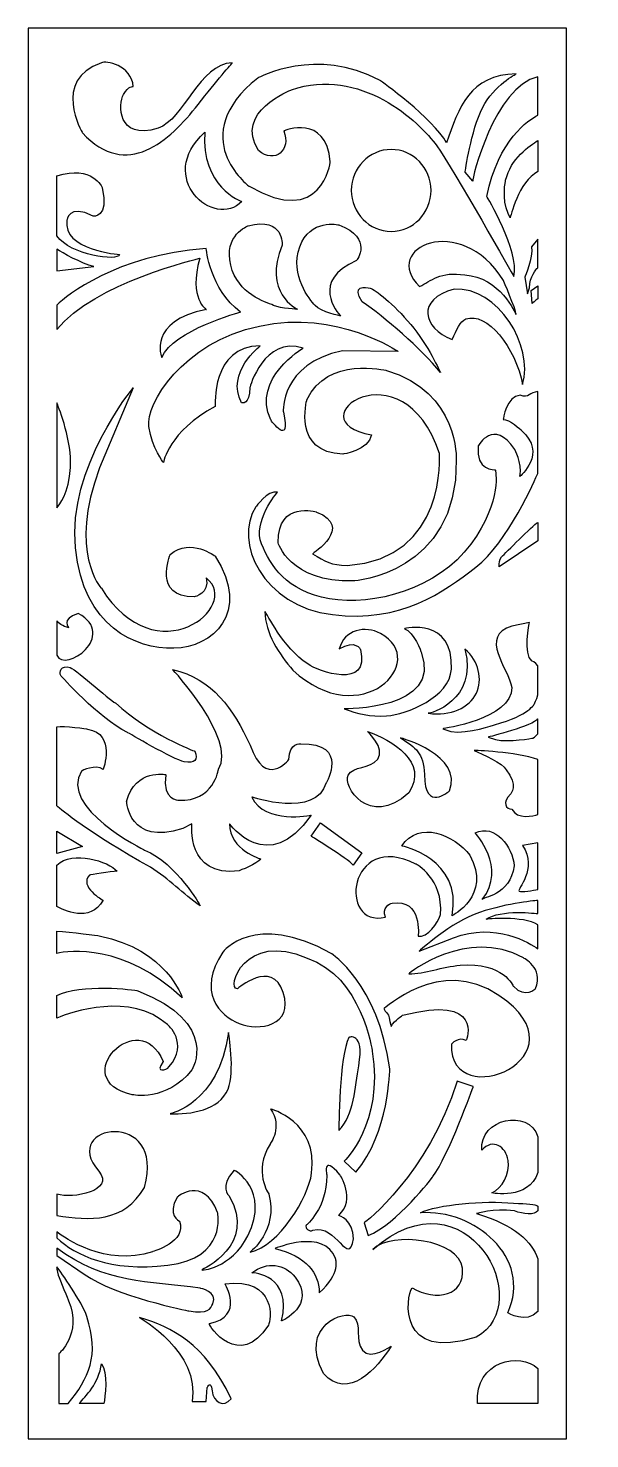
# Model space of a CAD drawing. Header units: centimetres. Extents: x 8.8 to 16, y -9 to 9.
import ezdxf

# ---------------------------------------------------------------- set-up
doc = ezdxf.new("R2010")
doc.units = ezdxf.units.CM
doc.header["$MEASUREMENT"] = 0
doc.layers.add('layer 1', color=7, linetype='Continuous')

msp = doc.modelspace()

# ---------------------------------------------------------------- linework, layer by layer
at = {"layer": 'layer 1', "color": 250}
for points, knots in [([(8.81591, -9.00021), (8.81591, -9.00021), (8.81591, 9.00077), (8.81591, 9.00077), (8.81591, 9.00077), (8.81591, 9.00077), (15.68132, 9.00077), (15.68132, 9.00077), (15.68132, 9.00077), (15.68132, 9.00077), (15.68132, -9.00021), (15.68132, -9.00021), (15.68132, -9.00021), (15.68132, -9.00021), (8.81591, -9.00021), (8.81591, -9.00021)], [0, 0, 0, 0, 0.2, 0.2, 0.2, 0.2, 0.4, 0.4, 0.4, 0.4, 0.6, 0.6, 0.6, 0.6, 1, 1, 1, 1]), ([(12.07682, 7.6896), (12.07682, 7.6896), (12.61622, 7.91736), (12.66794, 7.29483), (12.66794, 7.29483), (12.66794, 7.29483), (12.57188, 6.44454), (11.63347, 6.98356), (11.63347, 6.98356), (11.63347, 6.98356), (10.8059, 7.61368), (11.74431, 8.36528), (11.74431, 8.36528), (11.74431, 8.36528), (12.49799, 8.77524), (13.3034, 8.33491), (13.3034, 8.33491), (13.3034, 8.33491), (13.98319, 7.84903), (14.15314, 7.53777), (14.15314, 7.53777), (14.30398, 7.98693), (14.45063, 8.40773), (15.03983, 8.41842), (15.03983, 8.41842), (15.03983, 8.41842), (14.75904, 8.27418), (14.61126, 7.98568), (14.61126, 7.98568), (14.46348, 7.69719), (14.38959, 7.16576), (14.38959, 7.16576), (14.38959, 7.16576), (14.38959, 7.16576), (14.48565, 7.05), (14.48565, 7.05), (14.48565, 7.05), (14.46914, 7.06356), (14.7645, 8.25716), (15.317, 8.37955), (15.317, 8.37955), (15.317, 8.37955), (15.317, 7.88993), (15.317, 7.88993), (15.317, 7.88993), (15.1981, 7.83024), (14.81612, 7.58315), (14.66476, 6.85448), (14.66476, 6.85448), (14.66476, 6.85448), (15.08202, 6.16235), (15.01164, 5.83178), (15.01164, 5.83178), (15.01164, 5.83178), (14.24181, 7.19613), (14.02753, 7.4998), (14.02753, 7.4998), (13.81324, 7.80348), (13.04302, 8.52226), (12.17288, 8.21344), (12.17288, 8.21344), (12.17288, 8.21344), (11.43438, 7.93446), (11.75302, 7.43938), (11.75302, 7.43938), (11.96485, 7.26337), (12.17107, 7.44702), (12.07682, 7.6896)], [0, 0, 0, 0, 0.05555556, 0.05555556, 0.05555556, 0.05555556, 0.11111111, 0.11111111, 0.11111111, 0.11111111, 0.16666667, 0.16666667, 0.16666667, 0.16666667, 0.22222222, 0.22222222, 0.22222222, 0.22222222, 0.27777778, 0.27777778, 0.27777778, 0.27777778, 0.33333333, 0.33333333, 0.33333333, 0.33333333, 0.38888889, 0.38888889, 0.38888889, 0.38888889, 0.44444444, 0.44444444, 0.44444444, 0.44444444, 0.5, 0.5, 0.5, 0.5, 0.55555556, 0.55555556, 0.55555556, 0.55555556, 0.61111111, 0.61111111, 0.61111111, 0.61111111, 0.66666667, 0.66666667, 0.66666667, 0.66666667, 0.72222222, 0.72222222, 0.72222222, 0.72222222, 0.77777778, 0.77777778, 0.77777778, 0.77777778, 0.83333333, 0.83333333, 0.83333333, 0.83333333, 0.88888889, 0.88888889, 0.88888889, 0.88888889, 1, 1, 1, 1]), ([(11.41848, 8.55856), (11.41848, 8.55856), (11.21599, 8.32375), (10.98407, 8.02862), (10.98407, 8.02862), (10.6136, 7.55721), (10.07598, 7.05981), (9.50691, 7.66466), (9.50691, 7.66466), (9.50691, 7.66466), (9.10842, 8.34644), (9.75036, 8.55725), (9.75036, 8.55725), (9.79987, 8.59361), (10.13099, 8.5317), (10.15665, 8.25482), (10.15665, 8.25482), (10.15665, 8.25482), (10.09526, 8.27334), (10.03162, 8.15473), (10.03162, 8.15473), (9.96798, 8.03611), (9.94143, 7.56784), (10.47184, 7.72394), (10.47184, 7.72394), (10.80281, 7.83599), (10.99898, 8.55196), (11.41848, 8.55856)], [0, 0, 0, 0, 0.125, 0.125, 0.125, 0.125, 0.25, 0.25, 0.25, 0.25, 0.375, 0.375, 0.375, 0.375, 0.5, 0.5, 0.5, 0.5, 0.625, 0.625, 0.625, 0.625, 0.75, 0.75, 0.75, 0.75, 1, 1, 1, 1]), ([(11.54105, 6.78824), (11.54105, 6.78824), (11.00847, 6.98111), (11.07008, 7.67591), (11.07008, 7.67591), (10.42872, 7.09028), (11.19207, 6.42848), (11.54105, 6.78824)], [0, 0, 0, 0, 0.33333333, 0.33333333, 0.33333333, 0.33333333, 1, 1, 1, 1]), ([(14.93671, 6.63509), (14.93671, 6.63509), (14.9629, 6.58135), (14.9629, 6.58135), (14.9629, 6.58135), (14.9629, 6.58135), (15.07064, 7.04708), (15.317, 7.1707), (15.317, 7.1707), (15.317, 7.1707), (15.317, 7.56741), (15.317, 7.56741), (15.317, 7.56741), (15.21506, 7.50708), (14.96726, 7.3352), (14.90527, 7.05966), (14.90527, 7.05966), (14.90527, 7.05966), (14.85285, 6.8232), (14.93671, 6.63509)], [0, 0, 0, 0, 0.16666667, 0.16666667, 0.16666667, 0.16666667, 0.33333333, 0.33333333, 0.33333333, 0.33333333, 0.5, 0.5, 0.5, 0.5, 0.66666667, 0.66666667, 0.66666667, 0.66666667, 1, 1, 1, 1]), ([(12.93733, 6.93089), (12.93733, 7.2187), (13.16581, 7.45346), (13.44594, 7.45346), (13.44594, 7.45346), (13.72606, 7.45346), (13.95454, 7.2187), (13.95454, 6.93089), (13.95454, 6.93089), (13.95454, 6.64307), (13.72606, 6.40832), (13.44594, 6.40832), (13.44594, 6.40832), (13.16581, 6.40832), (12.93733, 6.64307), (12.93733, 6.93089)], [0, 0, 0, 0, 0.2, 0.2, 0.2, 0.2, 0.4, 0.4, 0.4, 0.4, 0.6, 0.6, 0.6, 0.6, 1, 1, 1, 1]), ([(9.97991, 6.11275), (9.97991, 6.11275), (9.24345, 6.17108), (9.31002, 6.55152), (9.31002, 6.55152), (9.31002, 6.55152), (9.32666, 6.76525), (9.64285, 6.60281), (9.64285, 6.60281), (9.64285, 6.60281), (9.85087, 6.57289), (9.75934, 6.96615), (9.75934, 6.96615), (9.75934, 6.96615), (9.6373, 7.26273), (9.18023, 7.11663), (9.18023, 7.11663), (9.18023, 7.11663), (9.18023, 6.35079), (9.18023, 6.35079), (9.18023, 6.35079), (9.35486, 6.1005), (9.96252, 6.02272), (9.97991, 6.11275)], [0, 0, 0, 0, 0.14285714, 0.14285714, 0.14285714, 0.14285714, 0.28571429, 0.28571429, 0.28571429, 0.28571429, 0.42857143, 0.42857143, 0.42857143, 0.42857143, 0.57142857, 0.57142857, 0.57142857, 0.57142857, 0.71428571, 0.71428571, 0.71428571, 0.71428571, 1, 1, 1, 1]), ([(13.80815, 5.70379), (13.30204, 6.19477), (14.32876, 6.66764), (14.87664, 5.78227), (14.87664, 5.78227), (14.87664, 5.78227), (15.03753, 5.41525), (15.03753, 5.34936), (15.03753, 5.34936), (15.03753, 5.34936), (14.82908, 5.83125), (14.38411, 5.85184), (14.38411, 5.85184), (14.07658, 5.90144), (13.9511, 5.77732), (13.80815, 5.70379)], [0, 0, 0, 0, 0.2, 0.2, 0.2, 0.2, 0.4, 0.4, 0.4, 0.4, 0.6, 0.6, 0.6, 0.6, 1, 1, 1, 1]), ([(12.25058, 5.41405), (12.25058, 5.41405), (11.79794, 5.63252), (12.05532, 6.23328), (12.05532, 6.23328), (12.05532, 6.23328), (12.08193, 6.59738), (11.62041, 6.47905), (11.62041, 6.47905), (11.62041, 6.47905), (11.30536, 6.35618), (11.39854, 5.97841), (11.39854, 5.97841), (11.49171, 5.60064), (11.84232, 5.50961), (11.94438, 5.4641), (11.94438, 5.4641), (12.04643, 5.41859), (12.25058, 5.41405), (12.25058, 5.41405)], [0, 0, 0, 0, 0.16666667, 0.16666667, 0.16666667, 0.16666667, 0.33333333, 0.33333333, 0.33333333, 0.33333333, 0.5, 0.5, 0.5, 0.5, 0.66666667, 0.66666667, 0.66666667, 0.66666667, 1, 1, 1, 1]), ([(12.80095, 5.32736), (12.75901, 5.36885), (12.41228, 5.78322), (13.00415, 6.03597), (13.00415, 6.03597), (13.00415, 6.03597), (13.22574, 6.32141), (12.77952, 6.49073), (12.77952, 6.49073), (12.77952, 6.49073), (12.40893, 6.57641), (12.27883, 6.21034), (12.27883, 6.21034), (12.14873, 5.84428), (12.41105, 5.53571), (12.47524, 5.4611), (12.47524, 5.4611), (12.54757, 5.37905), (12.80095, 5.32736), (12.80095, 5.32736)], [0, 0, 0, 0, 0.16666667, 0.16666667, 0.16666667, 0.16666667, 0.33333333, 0.33333333, 0.33333333, 0.33333333, 0.5, 0.5, 0.5, 0.5, 0.66666667, 0.66666667, 0.66666667, 0.66666667, 1, 1, 1, 1]), ([(15.18286, 5.61251), (15.18286, 5.61251), (15.14928, 5.82441), (15.14928, 5.82441), (15.14928, 5.82441), (15.14928, 5.82441), (15.26131, 6.07592), (15.23385, 6.2089), (15.23385, 6.2089), (15.23385, 6.2089), (15.317, 6.30986), (15.317, 6.30986), (15.317, 6.30986), (15.317, 6.30986), (15.317, 5.94468), (15.317, 5.94468), (15.317, 5.94468), (15.29267, 5.92162), (15.21363, 5.83561), (15.21032, 5.68907), (15.21032, 5.68907), (15.21032, 5.68907), (15.18286, 5.61251), (15.18286, 5.61251)], [0, 0, 0, 0, 0.14285714, 0.14285714, 0.14285714, 0.14285714, 0.28571429, 0.28571429, 0.28571429, 0.28571429, 0.42857143, 0.42857143, 0.42857143, 0.42857143, 0.57142857, 0.57142857, 0.57142857, 0.57142857, 0.71428571, 0.71428571, 0.71428571, 0.71428571, 1, 1, 1, 1]), ([(9.18023, 5.46756), (9.31115, 5.58914), (9.92461, 6.09936), (11.08589, 6.1896), (11.08589, 6.1896), (11.08589, 6.1896), (11.13131, 5.67184), (11.52568, 5.37885), (11.52568, 5.37885), (11.52568, 5.37885), (10.66412, 5.1482), (10.51851, 4.79911), (10.51851, 4.79911), (10.51851, 4.79911), (10.33042, 5.26665), (11.08883, 5.41002), (11.08883, 5.41002), (11.08883, 5.41002), (10.85828, 5.54717), (11.00389, 6.06457), (11.00389, 6.06457), (11.00389, 6.06457), (9.65305, 5.75229), (9.18023, 5.15499), (9.18023, 5.15499), (9.18023, 5.15499), (9.18023, 5.46756), (9.18023, 5.46756)], [0, 0, 0, 0, 0.125, 0.125, 0.125, 0.125, 0.25, 0.25, 0.25, 0.25, 0.375, 0.375, 0.375, 0.375, 0.5, 0.5, 0.5, 0.5, 0.625, 0.625, 0.625, 0.625, 0.75, 0.75, 0.75, 0.75, 1, 1, 1, 1]), ([(9.18023, 6.18189), (9.25208, 6.13798), (9.49022, 5.99735), (9.65451, 5.95839), (9.65451, 5.95839), (9.65451, 5.95839), (9.18023, 5.90289), (9.18023, 5.90289), (9.18023, 5.90289), (9.18023, 5.90289), (9.18023, 6.18189), (9.18023, 6.18189)], [0, 0, 0, 0, 0.25, 0.25, 0.25, 0.25, 0.5, 0.5, 0.5, 0.5, 1, 1, 1, 1]), ([(13.07716, 5.50976), (13.35718, 5.31538), (13.83069, 4.91406), (14.07489, 4.60522), (14.07489, 4.60522), (14.07489, 4.60522), (13.91478, 4.96179), (13.69556, 5.22065), (13.69556, 5.22065), (13.47634, 5.47951), (13.23748, 5.67113), (13.17859, 5.68457), (13.17859, 5.68457), (13.11969, 5.69802), (12.93319, 5.72156), (13.07716, 5.50976)], [0, 0, 0, 0, 0.2, 0.2, 0.2, 0.2, 0.4, 0.4, 0.4, 0.4, 0.6, 0.6, 0.6, 0.6, 1, 1, 1, 1]), ([(14.22286, 5.02856), (13.84426, 5.17743), (13.7641, 5.5389), (14.24945, 5.67206), (14.24945, 5.67206), (14.80805, 5.69796), (15.26786, 4.9508), (15.12235, 4.45259), (15.12235, 4.45259), (15.03447, 4.9256), (14.66399, 5.38908), (14.39965, 5.28996), (14.39965, 5.28996), (14.31876, 5.25964), (14.282, 5.15231), (14.22286, 5.02856)], [0, 0, 0, 0, 0.2, 0.2, 0.2, 0.2, 0.4, 0.4, 0.4, 0.4, 0.6, 0.6, 0.6, 0.6, 1, 1, 1, 1]), ([(15.24562, 5.48759), (15.24562, 5.48759), (15.28107, 5.52829), (15.317, 5.54878), (15.317, 5.54878), (15.317, 5.54878), (15.317, 5.7113), (15.317, 5.7113), (15.317, 5.7113), (15.317, 5.7113), (15.22993, 5.6528), (15.22993, 5.6528), (15.22993, 5.6528), (15.22993, 5.6528), (15.24562, 5.48759), (15.24562, 5.48759)], [0, 0, 0, 0, 0.2, 0.2, 0.2, 0.2, 0.4, 0.4, 0.4, 0.4, 0.6, 0.6, 0.6, 0.6, 1, 1, 1, 1]), ([(13.53519, 4.87588), (13.53519, 4.87588), (12.76144, 5.41251), (11.76689, 5.20043), (11.76689, 5.20043), (10.77233, 4.98835), (10.31462, 4.19722), (10.35524, 3.91763), (10.35524, 3.91763), (10.39584, 3.63805), (10.54085, 3.45958), (10.54085, 3.45958), (10.54085, 3.45958), (10.54085, 3.45958), (10.60461, 3.8522), (11.20205, 4.17342), (11.20205, 4.17342), (11.20205, 4.17342), (11.14406, 4.94077), (11.77627, 4.94672), (11.77627, 4.94672), (11.77627, 4.94672), (11.32963, 4.60765), (11.53846, 4.221), (11.53846, 4.221), (11.53846, 4.221), (11.64287, 4.18529), (11.64287, 4.41729), (11.64287, 4.41729), (11.64287, 4.41729), (11.82266, 5.07759), (12.32148, 4.91698), (12.32148, 4.91698), (12.32148, 4.91698), (11.6647, 4.53605), (11.90997, 4.00119), (11.90997, 4.00119), (11.90997, 4.00119), (12.17526, 3.63605), (12.07014, 4.10405), (12.07014, 4.10405), (12.07014, 4.10405), (12.02509, 4.71605), (12.82597, 4.88576), (12.82597, 4.88576), (12.82597, 4.88576), (13.53519, 4.87588), (13.53519, 4.87588)], [0, 0, 0, 0, 0.07692308, 0.07692308, 0.07692308, 0.07692308, 0.15384615, 0.15384615, 0.15384615, 0.15384615, 0.23076923, 0.23076923, 0.23076923, 0.23076923, 0.30769231, 0.30769231, 0.30769231, 0.30769231, 0.38461538, 0.38461538, 0.38461538, 0.38461538, 0.46153846, 0.46153846, 0.46153846, 0.46153846, 0.53846154, 0.53846154, 0.53846154, 0.53846154, 0.61538462, 0.61538462, 0.61538462, 0.61538462, 0.69230769, 0.69230769, 0.69230769, 0.69230769, 0.76923077, 0.76923077, 0.76923077, 0.76923077, 0.84615385, 0.84615385, 0.84615385, 0.84615385, 1, 1, 1, 1]), ([(12.44345, 2.29458), (12.44345, 2.29458), (12.97401, 2.6361), (12.49459, 2.82657), (12.49459, 2.82657), (12.49459, 2.82657), (12.00238, 2.97762), (12.00238, 2.43907), (12.00238, 2.43907), (12.00238, 2.43907), (12.14301, 1.92679), (12.96762, 1.94649), (12.96762, 1.94649), (12.96762, 1.94649), (14.2993, 2.0379), (14.27479, 3.48982), (14.27479, 3.48982), (14.27479, 3.48982), (14.31769, 4.35721), (13.38615, 4.63376), (13.38615, 4.63376), (13.38615, 4.63376), (12.6272, 4.82229), (12.36978, 4.25662), (12.36978, 4.25662), (12.36978, 4.25662), (12.18494, 3.5841), (12.82844, 3.56525), (12.82844, 3.56525), (12.82844, 3.56525), (13.15325, 3.60924), (13.19616, 3.81037), (13.19616, 3.81037), (12.17849, 3.98914), (13.60187, 4.99225), (14.06029, 3.57152), (14.06029, 3.57152), (14.06029, 3.57152), (14.1706, 2.23278), (12.88361, 2.14477), (12.88361, 2.14477), (12.68469, 2.14855), (12.60194, 2.19408), (12.44345, 2.29458)], [0, 0, 0, 0, 0.08333333, 0.08333333, 0.08333333, 0.08333333, 0.16666667, 0.16666667, 0.16666667, 0.16666667, 0.25, 0.25, 0.25, 0.25, 0.33333333, 0.33333333, 0.33333333, 0.33333333, 0.41666667, 0.41666667, 0.41666667, 0.41666667, 0.5, 0.5, 0.5, 0.5, 0.58333333, 0.58333333, 0.58333333, 0.58333333, 0.66666667, 0.66666667, 0.66666667, 0.66666667, 0.75, 0.75, 0.75, 0.75, 0.83333333, 0.83333333, 0.83333333, 0.83333333, 1, 1, 1, 1]), ([(10.15469, 4.41052), (10.15469, 4.41052), (9.31255, 3.39077), (9.41782, 2.37101), (9.41782, 2.37101), (9.52308, 1.35125), (10.18476, 1.08086), (10.6735, 1.08859), (10.6735, 1.08859), (11.16224, 1.09632), (11.66602, 1.53666), (11.19984, 2.26285), (11.19984, 2.26285), (11.19984, 2.26285), (10.89155, 2.50234), (10.62839, 2.28603), (10.62839, 2.28603), (10.62839, 2.28603), (10.3953, 1.7298), (10.93667, 1.74525), (10.93667, 1.74525), (10.93667, 1.74525), (11.13216, 1.78388), (11.08705, 1.98474), (11.08705, 1.98474), (11.55089, 1.6224), (10.44615, 0.73446), (9.74866, 1.85341), (9.74866, 1.85341), (9.74866, 1.85341), (9.32007, 2.30921), (9.7261, 3.39077), (9.7261, 3.39077), (9.7261, 3.39077), (10.15469, 4.41052), (10.15469, 4.41052)], [0, 0, 0, 0, 0.1, 0.1, 0.1, 0.1, 0.2, 0.2, 0.2, 0.2, 0.3, 0.3, 0.3, 0.3, 0.4, 0.4, 0.4, 0.4, 0.5, 0.5, 0.5, 0.5, 0.6, 0.6, 0.6, 0.6, 0.7, 0.7, 0.7, 0.7, 0.8, 0.8, 0.8, 0.8, 1, 1, 1, 1]), ([(15.317, 3.32), (15.29299, 3.2642), (14.92999, 2.43099), (14.52708, 2.12271), (14.52708, 2.12271), (14.11013, 1.80367), (13.58146, 1.41114), (12.69518, 1.51716), (12.69518, 1.51716), (11.8089, 1.62318), (11.42718, 2.45272), (11.71911, 2.89242), (11.71911, 2.89242), (11.71911, 2.89242), (11.87009, 3.10459), (11.99461, 3.08095), (11.99461, 3.08095), (11.99461, 3.08095), (11.67183, 2.69321), (11.79172, 2.41892), (11.79172, 2.41892), (11.91161, 2.14464), (12.09866, 1.8189), (12.65858, 1.71905), (12.65858, 1.71905), (13.21336, 1.62011), (14.04729, 1.84671), (14.46038, 2.41585), (14.46038, 2.41585), (14.87347, 2.98499), (14.77345, 3.36552), (14.77345, 3.36552), (14.77345, 3.36552), (14.77345, 3.36552), (14.51256, 3.3502), (14.55729, 3.67187), (14.55729, 3.67187), (14.55729, 3.67187), (14.75343, 4.03), (15.02154, 3.6232), (15.02154, 3.6232), (15.02154, 3.6232), (15.11703, 3.46878), (15.08765, 3.28043), (15.08765, 3.28043), (15.08765, 3.28043), (15.44024, 3.57424), (15.10969, 3.86805), (15.10969, 3.86805), (15.10969, 3.86805), (14.94808, 4.01873), (14.87463, 4.00742), (14.87463, 4.00742), (14.87463, 4.00742), (14.91501, 4.3125), (15.09131, 4.31628), (15.09131, 4.31628), (15.19953, 4.27624), (15.21183, 4.35483), (15.317, 4.36449), (15.317, 4.36449), (15.317, 4.36449), (15.317, 3.32), (15.317, 3.32)], [0, 0, 0, 0, 0.05882353, 0.05882353, 0.05882353, 0.05882353, 0.11764706, 0.11764706, 0.11764706, 0.11764706, 0.17647059, 0.17647059, 0.17647059, 0.17647059, 0.23529412, 0.23529412, 0.23529412, 0.23529412, 0.29411765, 0.29411765, 0.29411765, 0.29411765, 0.35294118, 0.35294118, 0.35294118, 0.35294118, 0.41176471, 0.41176471, 0.41176471, 0.41176471, 0.47058824, 0.47058824, 0.47058824, 0.47058824, 0.52941176, 0.52941176, 0.52941176, 0.52941176, 0.58823529, 0.58823529, 0.58823529, 0.58823529, 0.64705882, 0.64705882, 0.64705882, 0.64705882, 0.70588235, 0.70588235, 0.70588235, 0.70588235, 0.76470588, 0.76470588, 0.76470588, 0.76470588, 0.82352941, 0.82352941, 0.82352941, 0.82352941, 0.88235294, 0.88235294, 0.88235294, 0.88235294, 1, 1, 1, 1]), ([(9.18023, 4.22197), (9.21717, 4.13127), (9.37282, 3.72701), (9.35553, 3.39426), (9.35553, 3.39426), (9.33852, 3.06657), (9.21292, 2.91597), (9.18023, 2.88206), (9.18023, 2.88206), (9.18023, 2.88206), (9.18023, 4.22197), (9.18023, 4.22197)], [0, 0, 0, 0, 0.25, 0.25, 0.25, 0.25, 0.5, 0.5, 0.5, 0.5, 1, 1, 1, 1]), ([(14.82238, 2.12772), (14.82238, 2.12772), (15.317, 2.45886), (15.317, 2.45886), (15.317, 2.45886), (15.317, 2.45886), (15.317, 2.69407), (15.317, 2.69407), (15.317, 2.69407), (15.24521, 2.65233), (14.90529, 2.30611), (14.85469, 2.25375), (14.85469, 2.25375), (14.81978, 2.21759), (14.82778, 2.17209), (14.82238, 2.12772)], [0, 0, 0, 0, 0.2, 0.2, 0.2, 0.2, 0.4, 0.4, 0.4, 0.4, 0.6, 0.6, 0.6, 0.6, 1, 1, 1, 1]), ([(9.18023, 1.4368), (9.19396, 1.42245), (9.25714, 1.36051), (9.33508, 1.34907), (9.33508, 1.34907), (9.33508, 1.34907), (9.22158, 1.45921), (9.45489, 1.53048), (9.45489, 1.53048), (9.7092, 1.39382), (9.66805, 1.19966), (9.54612, 1.07111), (9.54612, 1.07111), (9.42634, 0.94484), (9.22928, 0.88177), (9.18023, 0.99844), (9.18023, 0.99844), (9.18023, 0.99844), (9.18023, 1.4368), (9.18023, 1.4368)], [0, 0, 0, 0, 0.16666667, 0.16666667, 0.16666667, 0.16666667, 0.33333333, 0.33333333, 0.33333333, 0.33333333, 0.5, 0.5, 0.5, 0.5, 0.66666667, 0.66666667, 0.66666667, 0.66666667, 1, 1, 1, 1]), ([(11.83471, 1.55795), (11.86093, 1.53911), (12.0605, 1.09084), (12.38293, 0.88911), (12.38293, 0.88911), (12.50551, 0.79631), (13.18418, 0.54794), (13.05304, 1.07292), (13.05304, 1.07292), (13.05304, 1.07292), (12.99137, 1.21093), (12.78389, 1.07866), (12.78389, 1.07866), (12.84561, 1.3271), (13.11759, 1.38189), (13.30886, 1.27723), (13.30886, 1.27723), (13.95546, 0.92337), (13.05993, -0.00048), (12.1926, 0.80898), (12.1926, 0.80898), (12.01643, 1.0067), (11.83839, 1.28266), (11.83471, 1.55795)], [0, 0, 0, 0, 0.14285714, 0.14285714, 0.14285714, 0.14285714, 0.28571429, 0.28571429, 0.28571429, 0.28571429, 0.42857143, 0.42857143, 0.42857143, 0.42857143, 0.57142857, 0.57142857, 0.57142857, 0.57142857, 0.71428571, 0.71428571, 0.71428571, 0.71428571, 1, 1, 1, 1]), ([(13.38789, 0.22519), (13.1816, 0.21383), (13.00847, 0.25168), (12.84638, 0.31602), (12.84638, 0.31602), (12.84638, 0.31602), (14.10068, 0.29332), (13.82993, 1.03703), (13.82993, 1.03703), (13.82993, 1.03703), (13.736, 1.29818), (13.61443, 1.33792), (13.61443, 1.33792), (13.61443, 1.33792), (14.24621, 1.49194), (14.21325, 0.81985), (14.21325, 0.81985), (14.19609, 0.46828), (13.64429, 0.2408), (13.38789, 0.22519)], [0, 0, 0, 0, 0.16666667, 0.16666667, 0.16666667, 0.16666667, 0.33333333, 0.33333333, 0.33333333, 0.33333333, 0.5, 0.5, 0.5, 0.5, 0.66666667, 0.66666667, 0.66666667, 0.66666667, 1, 1, 1, 1]), ([(14.20822, 0.02368), (14.20822, 0.02368), (14.10328, 0.06166), (14.10328, 0.06166), (14.10328, 0.06166), (14.10328, 0.06166), (14.97981, 0.18195), (14.98598, 0.5871), (14.98598, 0.5871), (14.9413, 0.83454), (14.55997, 1.23947), (14.98598, 1.37209), (14.98598, 1.37209), (14.98598, 1.37209), (15.20819, 1.41642), (15.20819, 1.41642), (15.20819, 1.41642), (15.20819, 1.41642), (15.12793, 1.00492), (15.23905, 0.92896), (15.23905, 0.92896), (15.23905, 0.92896), (15.28136, 0.90905), (15.317, 0.86444), (15.317, 0.86444), (15.317, 0.86444), (15.317, 0.49343), (15.317, 0.49343), (15.317, 0.49343), (15.29556, 0.42643), (15.2761, 0.38453), (15.2761, 0.38453), (15.2761, 0.38453), (15.2761, 0.38453), (15.21437, 0.2326), (14.76377, 0.11231), (14.76377, 0.11231), (14.76377, 0.11231), (14.43661, -0.00798), (14.20822, 0.02368)], [0, 0, 0, 0, 0.09090909, 0.09090909, 0.09090909, 0.09090909, 0.18181818, 0.18181818, 0.18181818, 0.18181818, 0.27272727, 0.27272727, 0.27272727, 0.27272727, 0.36363636, 0.36363636, 0.36363636, 0.36363636, 0.45454545, 0.45454545, 0.45454545, 0.45454545, 0.54545455, 0.54545455, 0.54545455, 0.54545455, 0.63636364, 0.63636364, 0.63636364, 0.63636364, 0.72727273, 0.72727273, 0.72727273, 0.72727273, 0.81818182, 0.81818182, 0.81818182, 0.81818182, 1, 1, 1, 1]), ([(13.9181, 0.25792), (13.93387, 0.24719), (14.55148, 0.41779), (14.38723, 1.07454), (14.38723, 1.07454), (14.56682, 0.93199), (14.61239, 0.67999), (14.53351, 0.51526), (14.53351, 0.51526), (14.44305, 0.32629), (14.20335, 0.22072), (13.9181, 0.25792)], [0, 0, 0, 0, 0.25, 0.25, 0.25, 0.25, 0.5, 0.5, 0.5, 0.5, 1, 1, 1, 1]), ([(9.35002, 0.84374), (9.23441, 0.88045), (9.20655, 0.7792), (9.23021, 0.74008), (9.23021, 0.74008), (9.23021, 0.74008), (9.70944, 0.19587), (10.08147, 0.01447), (10.08147, 0.01447), (10.08147, 0.01447), (10.6742, -0.33538), (10.80661, -0.3613), (10.80661, -0.3613), (10.93903, -0.38721), (10.98948, -0.33538), (10.93903, -0.22524), (10.93903, -0.22524), (10.93903, -0.22524), (10.35261, -0.00497), (9.93013, 0.39023), (9.93013, 0.39023), (9.92012, 0.36972), (9.44404, 0.80375), (9.35002, 0.84374)], [0, 0, 0, 0, 0.14285714, 0.14285714, 0.14285714, 0.14285714, 0.28571429, 0.28571429, 0.28571429, 0.28571429, 0.42857143, 0.42857143, 0.42857143, 0.42857143, 0.57142857, 0.57142857, 0.57142857, 0.57142857, 0.71428571, 0.71428571, 0.71428571, 0.71428571, 1, 1, 1, 1]), ([(10.65736, 0.81876), (10.65736, 0.81876), (11.47488, -0.06711), (11.2435, -0.45469), (11.2435, -0.45469), (11.2435, -0.45469), (11.18179, -0.87391), (10.73448, -0.85018), (10.73448, -0.85018), (10.73448, -0.85018), (10.51855, -0.85811), (10.57253, -0.52589), (10.57253, -0.52589), (10.57253, -0.52589), (10.18691, -0.43891), (10.07122, -0.86601), (10.07122, -0.86601), (10.07122, -0.86601), (10.09438, -1.43551), (10.78848, -1.21403), (10.78848, -1.21403), (10.78848, -1.21403), (10.90415, -1.15074), (10.90415, -1.15074), (10.90415, -1.15074), (10.90415, -1.15074), (10.82703, -1.83888), (11.50572, -1.75188), (11.50572, -1.75188), (11.50572, -1.75188), (11.73707, -1.66487), (11.78335, -1.6016), (11.78335, -1.6016), (11.78335, -1.6016), (11.39003, -1.49084), (11.38231, -1.15074), (11.38231, -1.15074), (11.38231, -1.15074), (11.87592, -1.8389), (12.42349, -1.04002), (12.42349, -1.04002), (12.42349, -1.04002), (11.83733, -1.16659), (11.66767, -0.81064), (11.66767, -0.81064), (11.66767, -0.81064), (12.48521, -1.08744), (12.61631, -0.6287), (12.61631, -0.6287), (12.61631, -0.6287), (12.91709, -0.1225), (12.29238, -0.1304), (12.29238, -0.1304), (12.29238, -0.1304), (12.14713, -0.11201), (12.13942, -0.33349), (12.13942, -0.33349), (12.13942, -0.33349), (11.83991, -0.71106), (11.6471, -0.14946), (11.6471, -0.14946), (11.42894, 0.3211), (11.16662, 0.6956), (10.65736, 0.81876)], [0, 0, 0, 0, 0.05882353, 0.05882353, 0.05882353, 0.05882353, 0.11764706, 0.11764706, 0.11764706, 0.11764706, 0.17647059, 0.17647059, 0.17647059, 0.17647059, 0.23529412, 0.23529412, 0.23529412, 0.23529412, 0.29411765, 0.29411765, 0.29411765, 0.29411765, 0.35294118, 0.35294118, 0.35294118, 0.35294118, 0.41176471, 0.41176471, 0.41176471, 0.41176471, 0.47058824, 0.47058824, 0.47058824, 0.47058824, 0.52941176, 0.52941176, 0.52941176, 0.52941176, 0.58823529, 0.58823529, 0.58823529, 0.58823529, 0.64705882, 0.64705882, 0.64705882, 0.64705882, 0.70588235, 0.70588235, 0.70588235, 0.70588235, 0.76470588, 0.76470588, 0.76470588, 0.76470588, 0.82352941, 0.82352941, 0.82352941, 0.82352941, 0.88235294, 0.88235294, 0.88235294, 0.88235294, 1, 1, 1, 1]), ([(14.77612, -0.07762), (14.77612, -0.07762), (14.68353, -0.04596), (14.68353, -0.04596), (14.68353, -0.04596), (14.68353, -0.04596), (15.26993, 0.09965), (15.31313, 0.18828), (15.31313, 0.18828), (15.31313, 0.18828), (15.31462, 0.18659), (15.317, 0.18344), (15.317, 0.18344), (15.317, 0.18344), (15.317, -0.00214), (15.317, -0.00214), (15.317, -0.00214), (15.30177, -0.02103), (15.28053, -0.04008), (15.2514, -0.05863), (15.2514, -0.05863), (15.2514, -0.05863), (14.94895, -0.1156), (14.77612, -0.07762)], [0, 0, 0, 0, 0.14285714, 0.14285714, 0.14285714, 0.14285714, 0.28571429, 0.28571429, 0.28571429, 0.28571429, 0.42857143, 0.42857143, 0.42857143, 0.42857143, 0.57142857, 0.57142857, 0.57142857, 0.57142857, 0.71428571, 0.71428571, 0.71428571, 0.71428571, 1, 1, 1, 1]), ([(11.00822, -2.198), (11.00822, -2.198), (10.71795, -1.66291), (10.29961, -1.48748), (10.29961, -1.48748), (10.29961, -1.48748), (9.19827, -0.94363), (9.49709, -0.47872), (9.49709, -0.47872), (9.49709, -0.47872), (9.67637, -0.38223), (9.77029, -0.46118), (9.77029, -0.46118), (9.77029, -0.46118), (9.94103, -0.00504), (9.57393, 0.05636), (9.57393, 0.05636), (9.57393, 0.05636), (9.26866, 0.10588), (9.18023, 0.08483), (9.18023, 0.08483), (9.18023, 0.08483), (9.18023, -0.92409), (9.18023, -0.92409), (9.18023, -0.92409), (9.23511, -0.97166), (9.59444, -1.2729), (10.37645, -1.70677), (10.37645, -1.70677), (10.61257, -1.85425), (10.7887, -2.04763), (11.00822, -2.198)], [0, 0, 0, 0, 0.11111111, 0.11111111, 0.11111111, 0.11111111, 0.22222222, 0.22222222, 0.22222222, 0.22222222, 0.33333333, 0.33333333, 0.33333333, 0.33333333, 0.44444444, 0.44444444, 0.44444444, 0.44444444, 0.55555556, 0.55555556, 0.55555556, 0.55555556, 0.66666667, 0.66666667, 0.66666667, 0.66666667, 0.77777778, 0.77777778, 0.77777778, 0.77777778, 1, 1, 1, 1]), ([(13.14171, 0.02642), (13.14171, 0.02642), (13.37915, -0.19005), (13.27363, -0.32536), (13.27363, -0.32536), (13.1681, -0.46068), (12.9658, -0.40656), (12.89544, -0.53284), (12.89544, -0.53284), (12.82508, -0.65912), (13.1593, -1.21837), (13.66943, -0.75834), (13.66943, -0.75834), (13.9319, -0.35958), (13.45107, -0.08265), (13.14171, 0.02642)], [0, 0, 0, 0, 0.2, 0.2, 0.2, 0.2, 0.4, 0.4, 0.4, 0.4, 0.6, 0.6, 0.6, 0.6, 1, 1, 1, 1]), ([(13.56388, -0.05475), (13.56388, -0.05475), (14.37306, -0.28024), (14.18835, -0.73127), (14.18835, -0.73127), (14.18835, -0.73127), (13.87171, -1.01994), (13.87171, -0.52382), (13.87171, -0.52382), (13.85056, -0.2417), (13.76728, -0.18515), (13.56388, -0.05475)], [0, 0, 0, 0, 0.25, 0.25, 0.25, 0.25, 0.5, 0.5, 0.5, 0.5, 1, 1, 1, 1]), ([(14.50452, -0.21688), (14.50452, -0.21688), (15.03504, -0.22911), (15.317, -0.33167), (15.317, -0.33167), (15.317, -0.33167), (15.317, -1.03224), (15.317, -1.03224), (15.317, -1.03224), (15.26026, -1.05053), (15.05487, -1.10519), (14.98598, -0.96388), (14.98598, -0.96388), (14.91263, -0.97145), (14.85467, -0.87839), (14.96747, -0.77397), (14.96747, -0.77397), (14.96747, -0.77397), (15.07237, -0.66003), (14.91189, -0.46377), (14.91189, -0.46377), (14.87363, -0.37909), (14.61183, -0.26608), (14.50452, -0.21688)], [0, 0, 0, 0, 0.14285714, 0.14285714, 0.14285714, 0.14285714, 0.28571429, 0.28571429, 0.28571429, 0.28571429, 0.42857143, 0.42857143, 0.42857143, 0.42857143, 0.57142857, 0.57142857, 0.57142857, 0.57142857, 0.71428571, 0.71428571, 0.71428571, 0.71428571, 1, 1, 1, 1]), ([(9.18023, -1.53065), (9.18023, -1.53065), (9.50623, -1.44091), (9.50623, -1.44091), (9.50623, -1.44091), (9.50623, -1.44091), (9.18023, -1.24752), (9.18023, -1.24752), (9.18023, -1.24752), (9.18023, -1.24752), (9.18023, -1.53065), (9.18023, -1.53065)], [0, 0, 0, 0, 0.25, 0.25, 0.25, 0.25, 0.5, 0.5, 0.5, 0.5, 1, 1, 1, 1]), ([(12.42313, -1.30986), (12.42313, -1.30986), (12.88753, -1.59238), (12.96086, -1.68027), (12.96086, -1.68027), (12.96086, -1.68027), (13.07085, -1.52332), (13.07085, -1.52332), (13.07085, -1.52332), (13.07085, -1.52332), (12.54534, -1.14034), (12.54534, -1.14034), (12.54534, -1.14034), (12.54534, -1.14034), (12.42313, -1.30986), (12.42313, -1.30986)], [0, 0, 0, 0, 0.2, 0.2, 0.2, 0.2, 0.4, 0.4, 0.4, 0.4, 0.6, 0.6, 0.6, 0.6, 1, 1, 1, 1]), ([(13.7896, -2.58734), (13.7896, -2.58734), (13.84612, -2.10106), (13.4576, -2.16638), (13.4576, -2.16638), (13.42052, -2.17094), (13.3276, -2.22262), (13.37198, -2.34324), (13.37198, -2.34324), (12.76343, -2.48875), (12.8921, -1.22911), (13.76035, -1.66529), (13.76035, -1.66529), (13.76035, -1.66529), (14.11383, -1.85012), (14.07437, -2.31042), (14.07437, -2.31042), (14.04564, -2.41951), (13.90757, -2.60693), (13.7896, -2.58734)], [0, 0, 0, 0, 0.16666667, 0.16666667, 0.16666667, 0.16666667, 0.33333333, 0.33333333, 0.33333333, 0.33333333, 0.5, 0.5, 0.5, 0.5, 0.66666667, 0.66666667, 0.66666667, 0.66666667, 1, 1, 1, 1]), ([(13.58117, -1.43538), (13.58117, -1.43538), (14.36042, -1.59218), (14.22233, -2.32561), (14.22233, -2.32561), (14.22233, -2.32561), (14.73033, -2.07269), (14.4492, -1.55171), (14.4492, -1.55171), (14.25124, -1.29102), (13.79684, -1.10363), (13.58117, -1.43538)], [0, 0, 0, 0, 0.25, 0.25, 0.25, 0.25, 0.5, 0.5, 0.5, 0.5, 1, 1, 1, 1]), ([(14.51556, -1.26797), (14.51556, -1.26797), (14.92813, -1.71225), (14.60827, -2.11697), (14.60827, -2.11697), (14.59441, -2.09329), (14.96297, -2.07267), (15.01586, -1.68802), (15.01586, -1.68802), (14.99045, -1.44538), (14.77647, -1.14617), (14.51556, -1.26797)], [0, 0, 0, 0, 0.25, 0.25, 0.25, 0.25, 0.5, 0.5, 0.5, 0.5, 1, 1, 1, 1]), ([(15.07805, -2.01229), (15.03906, -1.9894), (15.32308, -1.73765), (15.1226, -1.42868), (15.1226, -1.42868), (15.1226, -1.42868), (15.317, -1.39444), (15.317, -1.39444), (15.317, -1.39444), (15.317, -1.39444), (15.317, -1.9887), (15.317, -1.9887), (15.317, -1.9887), (15.25923, -2.00107), (15.10936, -2.03068), (15.07805, -2.01229)], [0, 0, 0, 0, 0.2, 0.2, 0.2, 0.2, 0.4, 0.4, 0.4, 0.4, 0.6, 0.6, 0.6, 0.6, 1, 1, 1, 1]), ([(9.18023, -2.20559), (9.25863, -2.25074), (9.60437, -2.42687), (9.77029, -2.12833), (9.77029, -2.12833), (9.77029, -2.12833), (9.4544, -1.9509), (9.59953, -1.80726), (9.59953, -1.80726), (9.59953, -1.80726), (9.87274, -1.75657), (9.94957, -1.75657), (9.94957, -1.75657), (9.8434, -1.6339), (9.38549, -1.48183), (9.18023, -1.68061), (9.18023, -1.68061), (9.18023, -1.68061), (9.18023, -2.20559), (9.18023, -2.20559)], [0, 0, 0, 0, 0.16666667, 0.16666667, 0.16666667, 0.16666667, 0.33333333, 0.33333333, 0.33333333, 0.33333333, 0.5, 0.5, 0.5, 0.5, 0.66666667, 0.66666667, 0.66666667, 0.66666667, 1, 1, 1, 1]), ([(14.2417, -2.60911), (14.2417, -2.60911), (13.80373, -2.77604), (13.80373, -2.77604), (13.80373, -2.77604), (13.80373, -2.77604), (14.20638, -2.40589), (14.57371, -2.2825), (14.57371, -2.2825), (14.94104, -2.15912), (15.31543, -2.13009), (15.31543, -2.13009), (15.31543, -2.13009), (15.31543, -2.13009), (15.31543, -2.29764), (15.31543, -2.29764), (15.31543, -2.29764), (15.31543, -2.29764), (14.83508, -2.23896), (14.65848, -2.3696), (14.65848, -2.3696), (14.65848, -2.3696), (15.1247, -2.32103), (15.317, -2.44113), (15.317, -2.44113), (15.317, -2.44113), (15.317, -2.74712), (15.317, -2.74712), (15.317, -2.74712), (15.21981, -2.67868), (14.77214, -2.39752), (14.2417, -2.60911)], [0, 0, 0, 0, 0.11111111, 0.11111111, 0.11111111, 0.11111111, 0.22222222, 0.22222222, 0.22222222, 0.22222222, 0.33333333, 0.33333333, 0.33333333, 0.33333333, 0.44444444, 0.44444444, 0.44444444, 0.44444444, 0.55555556, 0.55555556, 0.55555556, 0.55555556, 0.66666667, 0.66666667, 0.66666667, 0.66666667, 0.77777778, 0.77777778, 0.77777778, 0.77777778, 1, 1, 1, 1]), ([(11.48491, -3.25773), (11.48491, -3.25773), (11.92591, -2.87445), (12.06793, -3.30373), (12.06793, -3.30373), (12.20995, -3.73301), (11.75399, -3.80199), (11.50734, -3.70234), (11.50734, -3.70234), (11.26068, -3.60268), (10.96168, -3.29605), (11.29804, -2.79011), (11.29804, -2.79011), (11.29804, -2.79011), (11.69419, -2.26118), (12.68083, -2.80545), (12.68083, -2.80545), (12.68083, -2.80545), (13.2788, -3.1964), (13.4283, -4.27727), (13.4283, -4.27727), (13.4283, -4.27727), (13.42082, -5.10516), (12.99477, -5.59578), (12.99477, -5.59578), (12.99477, -5.59578), (12.84528, -5.45781), (12.84528, -5.45781), (12.84528, -5.45781), (12.84528, -5.45781), (13.35358, -4.98253), (13.20407, -4.05497), (13.20407, -4.05497), (13.20407, -4.05497), (13.06949, -3.09672), (12.37437, -2.86676), (12.37437, -2.86676), (11.57783, -2.50981), (11.33143, -3.26875), (11.48491, -3.25773)], [0, 0, 0, 0, 0.09090909, 0.09090909, 0.09090909, 0.09090909, 0.18181818, 0.18181818, 0.18181818, 0.18181818, 0.27272727, 0.27272727, 0.27272727, 0.27272727, 0.36363636, 0.36363636, 0.36363636, 0.36363636, 0.45454545, 0.45454545, 0.45454545, 0.45454545, 0.54545455, 0.54545455, 0.54545455, 0.54545455, 0.63636364, 0.63636364, 0.63636364, 0.63636364, 0.72727273, 0.72727273, 0.72727273, 0.72727273, 0.81818182, 0.81818182, 0.81818182, 0.81818182, 1, 1, 1, 1]), ([(13.66951, -3.06636), (13.66951, -3.06636), (14.40417, -2.46395), (15.13177, -2.86314), (15.13177, -2.86314), (15.13177, -2.86314), (15.39314, -2.98652), (15.28717, -3.25506), (15.28717, -3.25506), (15.28717, -3.25506), (15.16002, -3.3857), (15.00462, -3.22603), (15.00462, -3.22603), (15.00462, -3.22603), (14.87746, -2.91394), (14.32647, -2.95749), (14.32647, -2.95749), (14.09355, -2.97588), (13.87803, -3.06636), (13.66951, -3.06636)], [0, 0, 0, 0, 0.16666667, 0.16666667, 0.16666667, 0.16666667, 0.33333333, 0.33333333, 0.33333333, 0.33333333, 0.5, 0.5, 0.5, 0.5, 0.66666667, 0.66666667, 0.66666667, 0.66666667, 1, 1, 1, 1]), ([(9.18023, -2.80755), (9.33516, -2.76897), (10.04054, -2.67892), (10.77936, -3.37088), (10.77936, -3.37088), (10.77936, -3.37088), (10.59153, -2.75685), (9.7207, -2.58141), (9.7207, -2.58141), (9.7207, -2.58141), (9.35222, -2.52945), (9.18023, -2.52113), (9.18023, -2.52113), (9.18023, -2.52113), (9.18023, -2.80755), (9.18023, -2.80755)], [0, 0, 0, 0, 0.2, 0.2, 0.2, 0.2, 0.4, 0.4, 0.4, 0.4, 0.6, 0.6, 0.6, 0.6, 1, 1, 1, 1]), ([(13.35163, -3.50909), (13.35163, -3.53371), (14.05758, -2.8254), (14.82095, -3.34215), (14.82095, -3.34215), (15.97895, -4.12606), (14.19149, -4.86859), (14.21345, -3.96633), (14.21345, -3.96633), (14.21345, -3.96633), (14.30027, -3.86346), (14.4037, -3.91649), (14.4037, -3.91649), (14.4037, -3.91649), (14.63729, -3.32038), (13.59181, -3.59618), (13.59181, -3.59618), (13.59181, -3.59618), (13.49173, -3.65229), (13.44453, -3.74027), (13.44453, -3.74027), (13.44453, -3.74027), (13.41879, -3.61711), (13.4102, -3.59509), (13.4102, -3.59509), (13.40163, -3.57307), (13.3673, -3.54228), (13.3673, -3.54228), (13.3673, -3.54228), (13.3673, -3.54228), (13.35163, -3.50909), (13.35163, -3.50909)], [0, 0, 0, 0, 0.11111111, 0.11111111, 0.11111111, 0.11111111, 0.22222222, 0.22222222, 0.22222222, 0.22222222, 0.33333333, 0.33333333, 0.33333333, 0.33333333, 0.44444444, 0.44444444, 0.44444444, 0.44444444, 0.55555556, 0.55555556, 0.55555556, 0.55555556, 0.66666667, 0.66666667, 0.66666667, 0.66666667, 0.77777778, 0.77777778, 0.77777778, 0.77777778, 1, 1, 1, 1]), ([(9.18023, -3.6323), (9.37093, -3.55491), (10.12092, -3.29135), (10.59229, -3.71512), (10.59229, -3.71512), (10.59229, -3.71512), (10.87637, -3.94988), (10.61081, -4.25445), (10.61081, -4.25445), (10.58813, -4.29245), (10.41974, -4.34263), (10.53709, -4.18752), (10.53709, -4.18752), (10.23395, -3.44501), (9.29444, -4.42167), (10.14207, -4.60944), (10.14207, -4.60944), (10.14207, -4.60944), (10.57972, -4.70428), (10.90338, -4.29285), (10.90338, -4.29285), (10.90338, -4.29285), (11.2716, -3.69608), (10.21557, -3.28365), (10.21557, -3.28365), (10.18518, -3.26932), (9.47466, -3.18594), (9.18023, -3.34494), (9.18023, -3.34494), (9.18023, -3.34494), (9.18023, -3.6323), (9.18023, -3.6323)], [0, 0, 0, 0, 0.11111111, 0.11111111, 0.11111111, 0.11111111, 0.22222222, 0.22222222, 0.22222222, 0.22222222, 0.33333333, 0.33333333, 0.33333333, 0.33333333, 0.44444444, 0.44444444, 0.44444444, 0.44444444, 0.55555556, 0.55555556, 0.55555556, 0.55555556, 0.66666667, 0.66666667, 0.66666667, 0.66666667, 0.77777778, 0.77777778, 0.77777778, 0.77777778, 1, 1, 1, 1]), ([(10.62852, -4.85122), (10.62852, -4.85122), (11.2409, -4.73095), (11.37119, -3.81561), (11.37119, -3.81561), (11.37119, -3.81561), (11.4559, -4.31002), (11.36469, -4.53719), (11.36469, -4.53719), (11.25533, -4.80961), (10.88031, -4.8648), (10.62852, -4.85122)], [0, 0, 0, 0, 0.25, 0.25, 0.25, 0.25, 0.5, 0.5, 0.5, 0.5, 1, 1, 1, 1]), ([(12.77799, -5.06684), (12.77799, -5.06684), (12.78545, -4.10098), (12.90506, -3.87866), (12.90506, -3.87866), (12.90506, -3.87866), (13.10691, -3.79435), (13.03215, -4.23895), (13.03215, -4.23895), (12.9866, -4.51259), (12.97351, -4.86636), (12.77799, -5.06684)], [0, 0, 0, 0, 0.25, 0.25, 0.25, 0.25, 0.5, 0.5, 0.5, 0.5, 1, 1, 1, 1]), ([(13.15092, -6.40396), (13.15092, -6.40396), (13.10227, -6.24402), (13.10227, -6.24402), (13.10227, -6.24402), (13.10227, -6.24402), (13.91953, -5.62426), (14.28924, -4.43469), (14.28924, -4.43469), (14.28924, -4.43469), (14.49356, -4.50467), (14.49356, -4.50467), (14.49356, -4.50467), (14.49356, -4.50467), (14.17249, -5.39434), (13.97791, -5.65424), (13.97791, -5.65424), (13.97791, -5.65424), (13.5109, -6.27401), (13.15092, -6.40396)], [0, 0, 0, 0, 0.16666667, 0.16666667, 0.16666667, 0.16666667, 0.33333333, 0.33333333, 0.33333333, 0.33333333, 0.5, 0.5, 0.5, 0.5, 0.66666667, 0.66666667, 0.66666667, 0.66666667, 1, 1, 1, 1]), ([(9.18023, -5.87729), (9.38581, -5.94325), (9.92627, -5.83624), (9.71634, -5.58616), (9.71634, -5.58616), (9.19137, -4.97728), (10.58987, -4.78258), (10.29721, -5.79168), (10.29721, -5.79168), (10.04677, -6.24495), (9.59125, -6.21864), (9.18023, -6.14928), (9.18023, -6.14928), (9.18023, -6.14928), (9.18023, -5.87729), (9.18023, -5.87729)], [0, 0, 0, 0, 0.2, 0.2, 0.2, 0.2, 0.4, 0.4, 0.4, 0.4, 0.6, 0.6, 0.6, 0.6, 1, 1, 1, 1]), ([(11.64546, -6.61932), (11.64546, -6.61932), (12.00756, -6.34176), (11.88559, -5.87656), (11.88559, -5.87656), (11.88559, -5.87656), (11.67976, -5.58727), (11.90084, -5.23936), (11.90084, -5.23936), (11.90084, -5.23936), (12.06856, -5.01265), (11.90466, -4.78982), (11.90466, -4.78982), (11.90466, -4.78982), (12.51788, -4.95201), (12.43067, -5.61074), (12.43067, -5.61074), (12.38954, -5.92132), (12.02104, -6.53401), (11.64546, -6.61932)], [0, 0, 0, 0, 0.16666667, 0.16666667, 0.16666667, 0.16666667, 0.33333333, 0.33333333, 0.33333333, 0.33333333, 0.5, 0.5, 0.5, 0.5, 0.66666667, 0.66666667, 0.66666667, 0.66666667, 1, 1, 1, 1]), ([(14.72854, -5.86136), (14.72854, -5.86136), (15.19324, -5.96124), (15.317, -5.60324), (15.317, -5.60324), (15.317, -5.60324), (15.317, -5.14476), (15.317, -5.14476), (15.317, -5.14476), (15.19877, -4.78163), (14.57002, -4.91063), (14.60108, -5.31829), (14.60108, -5.31829), (14.74219, -5.15641), (14.91051, -5.27505), (14.93814, -5.44766), (14.93814, -5.44766), (14.96561, -5.61917), (14.85954, -5.80864), (14.72854, -5.86136)], [0, 0, 0, 0, 0.16666667, 0.16666667, 0.16666667, 0.16666667, 0.33333333, 0.33333333, 0.33333333, 0.33333333, 0.5, 0.5, 0.5, 0.5, 0.66666667, 0.66666667, 0.66666667, 0.66666667, 1, 1, 1, 1]), ([(12.36284, -6.27401), (12.36284, -6.27401), (12.62551, -6.05942), (12.62551, -5.64198), (12.62551, -5.64198), (12.62551, -5.64198), (12.55769, -5.35831), (12.79251, -5.63127), (12.79251, -5.63127), (12.79251, -5.63127), (13.00125, -5.94169), (12.77685, -6.1504), (12.77685, -6.1504), (12.77685, -6.1504), (12.96472, -6.20393), (12.96472, -6.45012), (12.96472, -6.45012), (12.90307, -6.82321), (12.7497, -6.25191), (12.44809, -6.33773), (12.44809, -6.33773), (12.39714, -6.36905), (12.34256, -6.30649), (12.36284, -6.27401)], [0, 0, 0, 0, 0.14285714, 0.14285714, 0.14285714, 0.14285714, 0.28571429, 0.28571429, 0.28571429, 0.28571429, 0.42857143, 0.42857143, 0.42857143, 0.42857143, 0.57142857, 0.57142857, 0.57142857, 0.57142857, 0.71428571, 0.71428571, 0.71428571, 0.71428571, 1, 1, 1, 1]), ([(11.03216, -6.84215), (11.03216, -6.84215), (11.7457, -6.52726), (11.37696, -5.89747), (11.37696, -5.89747), (11.37696, -5.89747), (11.24766, -5.7843), (11.444, -5.57274), (11.444, -5.57274), (11.444, -5.57274), (11.90852, -5.81875), (11.6164, -6.40918), (11.6164, -6.40918), (11.40912, -6.82813), (11.00822, -6.86183), (11.03216, -6.84215)], [0, 0, 0, 0, 0.2, 0.2, 0.2, 0.2, 0.4, 0.4, 0.4, 0.4, 0.6, 0.6, 0.6, 0.6, 1, 1, 1, 1]), ([(13.21126, -6.58343), (13.45701, -6.3443), (14.31349, -6.45989), (14.35427, -6.82209), (14.35427, -6.82209), (14.3944, -7.1784), (14.02001, -7.25118), (13.71203, -7.0741), (13.71203, -7.0741), (13.63465, -7.18966), (13.52189, -8.02586), (14.53061, -7.70284), (14.53061, -7.70284), (15.3158, -7.28331), (14.41375, -5.53587), (13.21126, -6.58343)], [0, 0, 0, 0, 0.2, 0.2, 0.2, 0.2, 0.4, 0.4, 0.4, 0.4, 0.6, 0.6, 0.6, 0.6, 1, 1, 1, 1]), ([(9.18023, -6.35909), (9.27795, -6.43577), (9.79436, -6.8073), (10.40193, -6.61257), (10.40193, -6.61257), (10.40193, -6.61257), (10.84846, -6.48692), (10.7448, -6.22296), (10.7448, -6.22296), (10.7448, -6.22296), (10.57782, -6.14502), (10.71849, -5.91426), (10.71849, -5.91426), (10.71849, -5.91426), (11.04751, -5.63641), (11.2323, -6.11338), (11.2323, -6.11338), (11.2323, -6.11338), (11.3585, -6.69686), (10.5968, -6.78485), (10.5968, -6.78485), (9.85278, -6.87079), (9.41842, -6.6607), (9.18023, -6.43511), (9.18023, -6.43511), (9.18023, -6.43511), (9.18023, -6.35909), (9.18023, -6.35909)], [0, 0, 0, 0, 0.125, 0.125, 0.125, 0.125, 0.25, 0.25, 0.25, 0.25, 0.375, 0.375, 0.375, 0.375, 0.5, 0.5, 0.5, 0.5, 0.625, 0.625, 0.625, 0.625, 0.75, 0.75, 0.75, 0.75, 1, 1, 1, 1]), ([(13.82059, -6.11612), (14.49798, -6.06765), (15.25454, -6.67916), (14.93328, -7.39311), (14.93328, -7.39311), (14.93328, -7.39311), (15.16802, -7.53964), (15.317, -7.37557), (15.317, -7.37557), (15.317, -7.37557), (15.317, -6.70217), (15.317, -6.70217), (15.317, -6.70217), (15.2372, -6.48533), (15.0296, -6.27197), (14.5359, -6.12699), (14.5359, -6.12699), (14.5359, -6.12699), (14.74401, -6.05694), (15.01751, -6.09234), (15.01751, -6.09234), (15.12994, -6.13668), (15.27578, -6.14769), (15.317, -6.09139), (15.317, -6.09139), (15.317, -6.09139), (15.317, -6.03185), (15.317, -6.03185), (15.317, -6.03185), (15.2848, -6.00288), (15.18265, -6.00464), (15.00594, -5.99231), (15.00594, -5.99231), (14.63146, -5.95925), (14.02774, -6.00892), (13.82059, -6.11612)], [0, 0, 0, 0, 0.1, 0.1, 0.1, 0.1, 0.2, 0.2, 0.2, 0.2, 0.3, 0.3, 0.3, 0.3, 0.4, 0.4, 0.4, 0.4, 0.5, 0.5, 0.5, 0.5, 0.6, 0.6, 0.6, 0.6, 0.7, 0.7, 0.7, 0.7, 0.8, 0.8, 0.8, 0.8, 1, 1, 1, 1]), ([(12.52878, -7.13552), (12.52009, -6.8788), (12.36926, -6.67627), (11.96503, -6.57038), (11.96503, -6.57038), (11.96503, -6.57038), (12.59659, -6.30954), (12.73648, -6.70081), (12.73648, -6.70081), (12.73648, -6.70081), (12.81022, -6.89171), (12.52878, -7.13552)], [0, 0, 0, 0, 0.25, 0.25, 0.25, 0.25, 0.5, 0.5, 0.5, 0.5, 1, 1, 1, 1]), ([(9.18023, -6.56714), (9.79865, -7.02109), (10.33901, -6.9862), (11.00914, -7.0779), (11.00914, -7.0779), (11.00914, -7.0779), (11.2357, -7.12446), (11.17135, -7.27678), (11.17135, -7.27678), (11.14047, -7.33761), (11.11557, -7.41248), (10.86437, -7.36817), (10.86437, -7.36817), (10.86437, -7.36817), (9.90383, -7.17524), (9.54242, -6.90612), (9.54242, -6.90612), (9.54242, -6.90612), (9.18023, -6.66323), (9.18023, -6.66323), (9.18023, -6.66323), (9.18023, -6.66323), (9.18023, -6.56714), (9.18023, -6.56714)], [0, 0, 0, 0, 0.14285714, 0.14285714, 0.14285714, 0.14285714, 0.28571429, 0.28571429, 0.28571429, 0.28571429, 0.42857143, 0.42857143, 0.42857143, 0.42857143, 0.57142857, 0.57142857, 0.57142857, 0.57142857, 0.71428571, 0.71428571, 0.71428571, 0.71428571, 1, 1, 1, 1]), ([(9.19779, -6.91328), (9.19779, -6.91328), (9.18023, -6.83613), (9.18023, -6.83613), (9.18023, -6.83613), (9.18023, -6.83613), (9.18023, -6.80469), (9.18023, -6.80469), (9.18023, -6.80469), (9.23599, -6.88089), (9.50072, -7.24835), (9.56417, -7.44137), (9.56417, -7.44137), (9.72606, -7.93389), (9.59188, -8.22877), (9.32422, -8.55018), (9.32422, -8.55018), (9.32422, -8.55018), (9.20728, -8.55018), (9.20728, -8.55018), (9.20728, -8.55018), (9.20728, -8.55018), (9.20728, -7.91351), (9.20728, -7.91351), (9.20728, -7.91351), (9.20728, -7.91351), (9.50475, -7.6648), (9.33147, -7.23826), (9.33147, -7.23826), (9.33147, -7.23826), (9.2176, -6.96406), (9.19779, -6.91328)], [0, 0, 0, 0, 0.11111111, 0.11111111, 0.11111111, 0.11111111, 0.22222222, 0.22222222, 0.22222222, 0.22222222, 0.33333333, 0.33333333, 0.33333333, 0.33333333, 0.44444444, 0.44444444, 0.44444444, 0.44444444, 0.55555556, 0.55555556, 0.55555556, 0.55555556, 0.66666667, 0.66666667, 0.66666667, 0.66666667, 0.77777778, 0.77777778, 0.77777778, 0.77777778, 1, 1, 1, 1]), ([(11.66908, -6.88152), (11.69189, -6.88154), (12.18831, -6.91101), (12.04739, -7.49655), (12.04739, -7.49655), (12.04739, -7.49655), (12.49754, -7.29974), (12.21979, -6.93564), (12.21979, -6.93564), (12.09268, -6.77051), (11.85532, -6.73268), (11.66908, -6.88152)], [0, 0, 0, 0, 0.25, 0.25, 0.25, 0.25, 0.5, 0.5, 0.5, 0.5, 1, 1, 1, 1]), ([(11.32428, -7.0242), (11.32428, -7.0242), (11.58288, -7.43258), (11.12794, -7.53099), (11.12794, -7.53099), (11.11106, -7.56185), (11.51098, -8.12827), (11.87978, -7.55067), (11.87978, -7.55067), (11.91792, -7.49826), (11.98821, -6.93586), (11.32428, -7.0242)], [0, 0, 0, 0, 0.25, 0.25, 0.25, 0.25, 0.5, 0.5, 0.5, 0.5, 1, 1, 1, 1]), ([(13.44416, -7.81728), (13.44416, -7.81728), (13.18536, -8.00616), (13.08084, -7.87002), (13.08084, -7.87002), (12.97632, -7.73388), (13.07325, -7.54358), (12.96937, -7.44468), (12.96937, -7.44468), (12.86549, -7.34579), (12.25984, -7.55425), (12.58104, -8.1686), (12.58104, -8.1686), (12.89999, -8.52124), (13.27099, -8.10237), (13.44416, -7.81728)], [0, 0, 0, 0, 0.2, 0.2, 0.2, 0.2, 0.4, 0.4, 0.4, 0.4, 0.6, 0.6, 0.6, 0.6, 1, 1, 1, 1]), ([(11.40569, -8.49043), (11.30991, -8.60852), (11.17583, -8.53472), (11.16146, -8.38711), (11.16146, -8.38711), (11.14709, -8.2395), (11.09921, -8.34774), (11.09921, -8.34774), (11.09921, -8.34774), (11.09921, -8.34774), (11.08484, -8.52487), (11.08484, -8.52487), (11.08484, -8.52487), (11.08484, -8.52487), (10.90765, -8.52487), (10.90765, -8.52487), (10.90765, -8.52487), (11.01301, -7.89508), (10.23722, -7.45226), (10.23722, -7.45226), (10.23722, -7.45226), (10.6498, -7.58484), (11.05752, -7.76388), (11.40569, -8.49043)], [0, 0, 0, 0, 0.14285714, 0.14285714, 0.14285714, 0.14285714, 0.28571429, 0.28571429, 0.28571429, 0.28571429, 0.42857143, 0.42857143, 0.42857143, 0.42857143, 0.57142857, 0.57142857, 0.57142857, 0.57142857, 0.71428571, 0.71428571, 0.71428571, 0.71428571, 1, 1, 1, 1]), ([(15.31515, -8.55018), (15.31515, -8.55018), (15.31515, -8.10301), (15.31515, -8.10301), (15.31515, -8.10301), (15.09919, -7.8896), (14.50832, -7.99917), (14.54477, -8.55018), (14.54477, -8.55018), (14.54477, -8.55018), (15.31515, -8.55018), (15.31515, -8.55018)], [0, 0, 0, 0, 0.25, 0.25, 0.25, 0.25, 0.5, 0.5, 0.5, 0.5, 1, 1, 1, 1]), ([(9.78224, -8.55018), (9.79393, -8.47745), (9.84125, -8.14538), (9.74887, -8.0416), (9.74887, -8.0416), (9.71921, -8.29335), (9.54598, -8.45901), (9.46507, -8.55018), (9.46507, -8.55018), (9.46507, -8.55018), (9.78224, -8.55018), (9.78224, -8.55018)], [0, 0, 0, 0, 0.25, 0.25, 0.25, 0.25, 0.5, 0.5, 0.5, 0.5, 1, 1, 1, 1])]:
    msp.add_open_spline(points, degree=3, knots=knots, dxfattribs=at)

doc.saveas('drawing.dxf')
